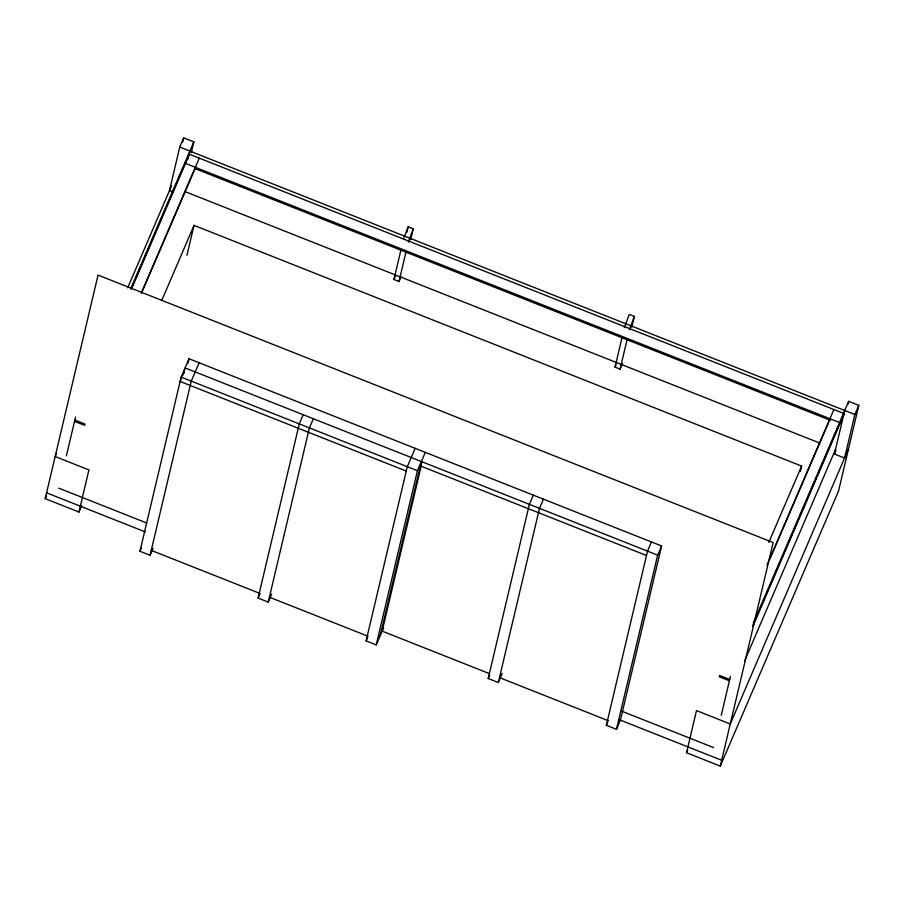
<?xml version="1.0" encoding="UTF-8"?>
<svg xmlns="http://www.w3.org/2000/svg" width="904" height="904" viewBox="0 0 904 904"><rect width="100%" height="100%" fill="white"/><g stroke="black" fill="none" stroke-linecap="round" stroke-linejoin="round"><path stroke-width="1.36" d="M81.733 505.562L78.953 512.037L45.2 498.658L98.05 275.098L773.146 542.547L720.296 766.117L686.543 752.738L696.509 710.612L730.262 723.98L848.506 448.881M66.399 455.808L75.574 416.993M78.953 512.037L88.92 469.899L55.155 456.531L56.274 453.932M191.252 152.787L193.829 141.894L183.704 137.883L179.76 147.058L169.466 190.597L173.263 192.1M182.732 141.973L183.704 137.883M184.913 164.596L185.218 163.296L840.065 422.733L839.759 424.021M187.953 159.228L189.885 151.07M186.958 255.267L194.021 225.367L801.611 466.08L800.322 471.515M153.047 548.4L150.087 555.282L139.962 551.27L181.139 377.092L189.015 358.752L661.592 545.971L620.415 720.149L616.471 729.325L606.347 725.302L647.524 551.135L651.468 541.959M183.783 373.408L185.083 367.928L657.649 555.146L616.471 729.325M187.987 363.114L189.015 358.752M150.087 555.282L191.264 381.104L199.151 362.764M271.686 594.064L268.228 602.087L258.103 598.075L299.281 423.897L303.224 414.733M268.228 602.087L309.405 427.908L313.349 418.744M400.969 276.952L399.003 281.539L393.941 279.528L401.014 249.594M403.591 238.712L408.167 226.814L413.23 228.825L410.665 239.707M406.879 232.26L408.167 226.814M399.003 281.539L406.077 251.594M408.325 242.069L413.23 228.825M383.635 627.681L376.245 644.88L366.12 640.868L407.297 466.69L415.173 448.35M376.245 644.88L417.422 470.701L425.309 452.362M380.188 635.715L421.366 461.537M421.332 465.413L382.166 631.128L489.358 673.593M502.274 673.344L498.33 682.52L488.205 678.497L529.382 504.33L533.326 495.155M498.33 682.52L539.507 508.342L543.451 499.166M622.562 363.397L620.099 369.126L615.036 367.126L622.11 337.181M624.359 327.655L629.263 314.411L634.325 316.411L631.76 327.293M620.099 369.126L627.173 339.192M629.421 329.666L634.325 316.411M721.256 715.245L730.432 676.429M753.292 623.24L848.675 401.331L858.8 405.342L854.856 414.507L844.562 458.057L834.437 454.045L844.731 410.495M848.031 404.054L848.675 401.331M858.8 405.342L838.55 491.019L720.296 766.117M127.667 287.834L171.432 186.021M130.786 288.568L193.829 141.894M131.17 289.031L189.162 154.132L844.008 413.557L752.569 626.302M131.419 289.031L188.36 156.573M45.2 498.658L46.319 496.059M141.295 293.054L199.287 158.143M141.555 293.043L195.637 167.217M161.771 300.411L194.021 225.367M181.094 379.16L180.111 381.454L406.269 471.052M182.574 375.714L184.054 372.278M139.962 551.27L141.442 547.835M393.941 279.528L395.41 276.093M258.103 598.075L260.081 593.487M421.818 462.452L420.337 465.888L646.496 555.485M366.12 640.868L367.6 637.433M615.036 367.126L616.019 364.832M488.205 678.497L489.685 675.062M657.649 555.146L661.592 545.971M606.347 725.302L607.827 721.867M768.807 542.411L801.611 466.08M766.976 565.215L833.884 409.546M686.543 752.738L687.661 750.15M770.016 558.717L829.669 419.919M752.817 626.302L843.703 414.857M744.67 660.756L835.556 449.311M834.437 454.045L835.917 450.61M179.76 147.058L854.856 414.507M195.411 168.754L830.573 420.383M184.642 191.445L819.804 443.073M181.139 377.092L417.422 470.701M74.851 420.055L84.987 424.066L84.682 425.366L74.546 421.343M729.709 679.48L719.573 675.469L719.268 676.768L729.392 680.78M58.76 488.16L146.685 522.987M621.737 711.188L713.606 747.585M46.579 492.816L145.25 531.902M619.432 719.765L721.686 760.264M499.81 677.74L608.324 720.725M151.081 550.31L259.595 593.295M270.047 597.442L368.097 636.28"/></g></svg>
